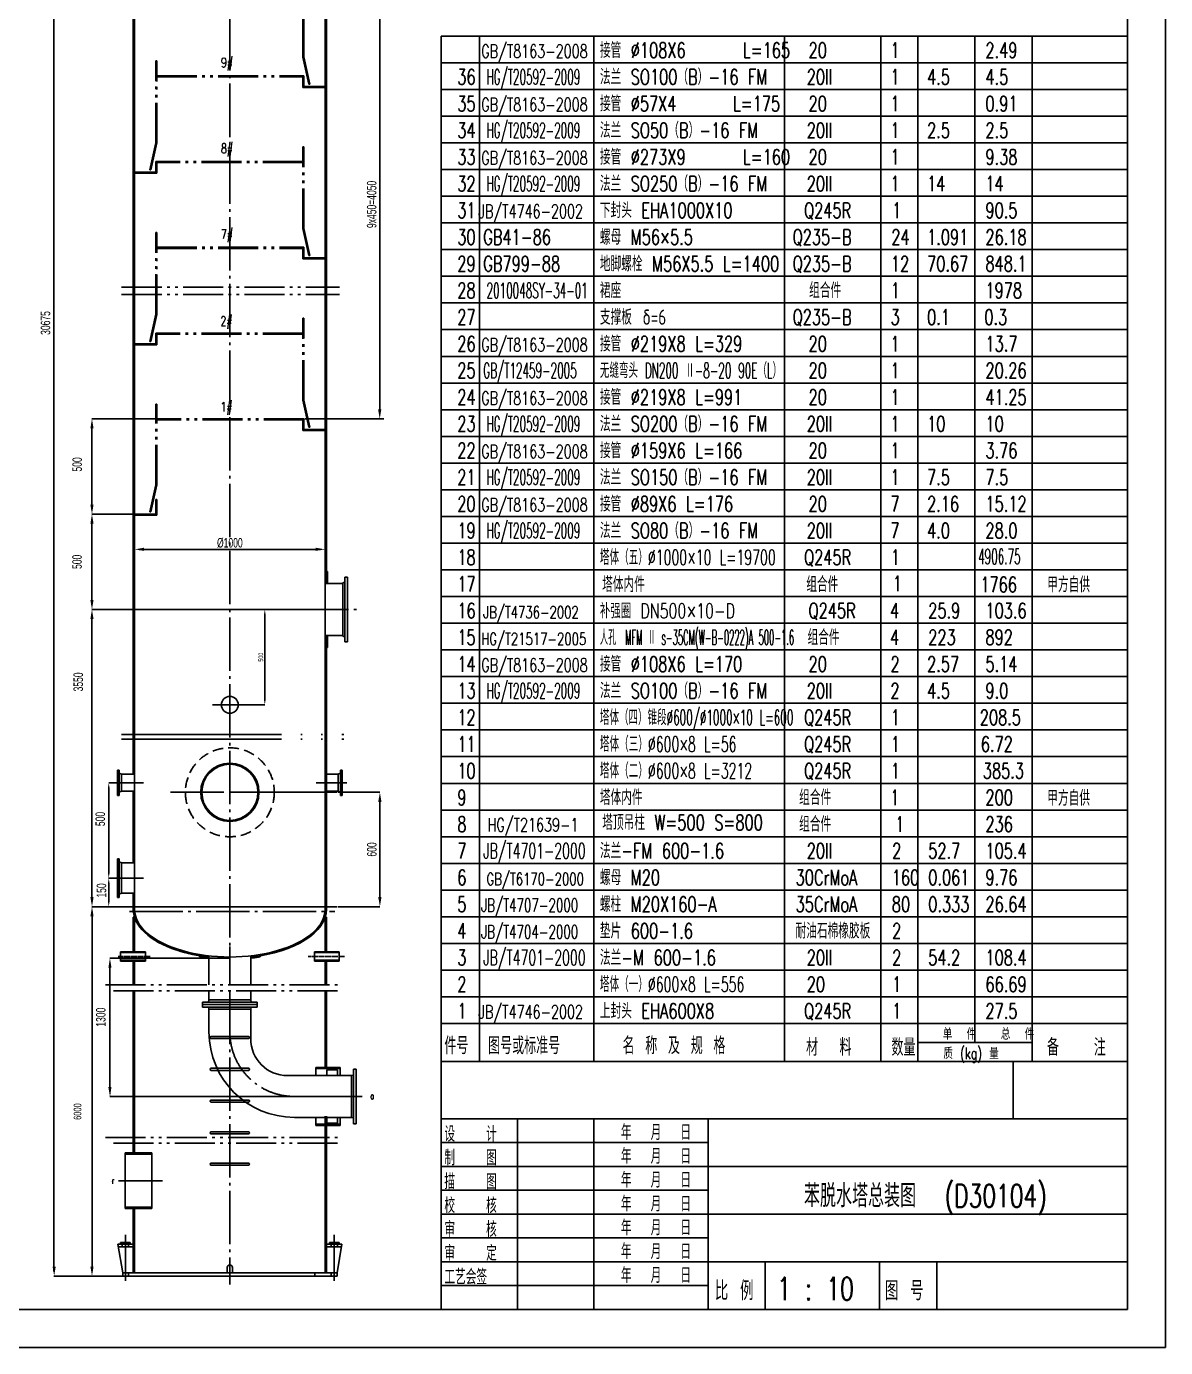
# Model space of a CAD drawing. Extents: x -16247 to -10307, y 4801 to 15314.
# Drawn here: x -13295 to -10307, y 4801 to 8267 of the extents above; entities that cross this region are included whole.
import ezdxf

# ---------------------------------------------------------------- set-up
doc = ezdxf.new("R2010")
doc.units = 0
doc.header["$LTSCALE"] = 70
doc.header["$MEASUREMENT"] = 0
for name, pattern in [('ACAD_ISO05W100', [33, 24, -3, 0, -3, 0, -3]), ('CENTER', [2.5, 2, -0.2, 0.1, -0.2]), ('DASHED', [0.6, 0.4, -0.2]), ('PHANTOM', [2.3, 1.5, -0.2, 0.1, -0.2, 0.1, -0.2])]:
    doc.linetypes.add(name, pattern=pattern)
doc.layers.get('0').update_dxf_attribs({"linetype": 'CONTINUOUS'})
for name, color, linetype in [('1', 1, 'CENTER'), ('2', 2, 'DASHED'), ('3', 3, 'CONTINUOUS'), ('5', 5, 'PHANTOM'), ('6', 6, 'CONTINUOUS'), ('LS', 3, 'CONTINUOUS')]:
    doc.layers.add(name, color=color, linetype=linetype)
doc.styles.add('HZ', font='TXT.SHX', dxfattribs={"width": 0.7, "bigfont": 'HZTXT.SHX'})
doc.styles.add('HZ1', font='TXT.SHX', dxfattribs={"width": 0.7, "bigfont": 'HZTXT.SHX'})
doc.styles.get("Standard").update_dxf_attribs({"font": 'GBTXT', "width": 0.67, "bigfont": 'INTECAD'})

msp = doc.modelspace()

# ---------------------------------------------------------------- linework, layer by layer
for p, q in [((-10307.2, 4801.2), (-10307.2, 15313.7)), ((-13223.4, 5001.3), (-13223.4, 12855)), ((-12368.5, 7262.2), (-12368.5, 8337.2)), ((-12207.2, 8241.2), (-10407.2, 8241.2)), ((-12207.2, 8171.2), (-10407.2, 8171.2)), ((-12207.2, 8101.2), (-10407.2, 8101.2)), ((-12207.2, 8031.2), (-10407.2, 8031.2)), ((-12207.2, 7961.2), (-10407.2, 7961.2)), ((-12207.2, 7891.2), (-10407.2, 7891.2)), ((-12207.2, 7821.2), (-10407.2, 7821.2)), ((-12207.2, 7751.2), (-10407.2, 7751.2)), ((-12207.2, 7681.2), (-10407.2, 7681.2)), ((-12207.2, 7611.2), (-10407.2, 7611.2)), ((-12207.2, 7541.2), (-10407.2, 7541.2)), ((-12207.2, 7471.2), (-10407.2, 7471.2)), ((-12207.2, 7401.2), (-10407.2, 7401.2)), ((-12207.2, 7331.2), (-10407.2, 7331.2)), ((-12207.2, 7261.2), (-10407.2, 7261.2)), ((-12954.3, 7237.2), (-13123.2, 7237.2)), ((-12954.3, 7237.2), (-13123.2, 7237.2)), ((-13123.2, 6999.7), (-13123.2, 7224.7)), ((-12565.2, 7237.2), (-12357.6, 7237.2)), ((-12207.2, 7191.2), (-10407.2, 7191.2)), ((-12207.2, 7121.2), (-10407.2, 7121.2)), ((-12207.2, 7051.2), (-10407.2, 7051.2)), ((-13012.6, 6987.2), (-13123.2, 6987.2)), ((-13012.6, 6987.2), (-13123.2, 6987.2)), ((-13123.2, 6749.7), (-13123.2, 6974.7)), ((-12207.2, 6981.2), (-10407.2, 6981.2)), ((-13011.6, 6905.4), (-13011.6, 6895)), ((-12511.6, 6905.4), (-12511.6, 6895)), ((-12207.2, 6911.2), (-10407.2, 6911.2)), ((-13011.6, 6884.6), (-13011.6, 6895)), ((-12999.1, 6895), (-12524.1, 6895)), ((-12511.6, 6884.6), (-12511.6, 6895)), ((-12511.6, 6889.8), (-12511.6, 6895)), ((-12207.2, 6841.2), (-10407.2, 6841.2)), ((-12207.2, 6771.2), (-10407.2, 6771.2)), ((-12591.1, 6737.2), (-13123.2, 6737.2)), ((-13016, 6737.2), (-13123.2, 6737.2)), ((-13123.2, 5970.2), (-13123.2, 6724.7)), ((-12592.1, 6737.2), (-12669.9, 6737.2)), ((-12669.9, 6724.7), (-12669.9, 6499.7)), ((-12207.2, 6701.2), (-10407.2, 6701.2)), ((-12207.2, 6631.2), (-10407.2, 6631.2)), ((-12207.2, 6561.2), (-10407.2, 6561.2)), ((-12760.6, 6487.2), (-12669.9, 6487.2)), ((-12207.2, 6491.2), (-10407.2, 6491.2)), ((-12207.2, 6421.2), (-10407.2, 6421.2)), ((-12207.2, 6351.2), (-10407.2, 6351.2)), ((-13069.2, 6282.7), (-13079.3, 6282.7)), ((-12207.2, 6281.2), (-10407.2, 6281.2)), ((-13079.3, 6045.2), (-13079.3, 6270.2)), ((-12760.6, 6257.7), (-12479.7, 6257.7)), ((-12477.7, 6257.7), (-12368.1, 6257.7)), ((-12368.1, 6232.7), (-12368.1, 5982.7)), ((-12207.2, 6211.2), (-10407.2, 6211.2)), ((-12207.2, 6141.2), (-10407.2, 6141.2)), ((-12207.2, 6071.2), (-10407.2, 6071.2)), ((-13080.3, 6032.7), (-13079.3, 6032.7)), ((-13069.2, 6032.7), (-13079.3, 6032.7)), ((-13079.3, 5970.2), (-13079.3, 6020.2)), ((-12207.2, 6001.2), (-10407.2, 6001.2)), ((-13015.5, 5957.7), (-13123.2, 5957.7)), ((-13122.7, 5001.3), (-13122.7, 5945.2)), ((-13070.3, 5957.7), (-13079.3, 5957.7)), ((-12760.6, 5957.7), (-12479.7, 5957.7)), ((-12477.7, 5957.7), (-12368.1, 5957.7)), ((-12207.2, 5931.2), (-10407.2, 5931.2)), ((-12207.2, 5861.2), (-10407.2, 5861.2)), ((-12762.6, 5822.4), (-13076.2, 5822.4)), ((-13076.2, 5809.9), (-13076.2, 5472.3)), ((-12207.2, 5791.2), (-10407.2, 5791.2)), ((-12207.2, 5721.2), (-10407.2, 5721.2)), ((-10707.2, 5401.2), (-10707.2, 5551.2)), ((-12593.3, 5459.8), (-13076.2, 5459.8)), ((-12207.2, 5338.7), (-11507.2, 5338.7)), ((-12207.2, 5276.2), (-10407.2, 5276.2)), ((-12207.2, 5213.7), (-11507.2, 5213.7)), ((-12207.2, 5151.2), (-10407.2, 5151.2)), ((-12207.2, 5088.7), (-11507.2, 5088.7)), ((-12207.2, 5026.2), (-10407.2, 5026.2)), ((-13124.2, 4988.8), (-13223.4, 4988.8)), ((-13043.2, 4988.8), (-13123.2, 4988.8)), ((-12207.2, 4963.7), (-11507.2, 4963.7)), ((-16247.2, 4801.2), (-10307.2, 4801.2))]:
    msp.add_line(p, q)
for points in [[(-12372.7, 7262.2), (-12364.3, 7262.2), (-12368.5, 7237.2)], [(-13127.4, 7212.2), (-13119.1, 7212.2), (-13123.2, 7237.2)], [(-13127.4, 7012.2), (-13119.1, 7012.2), (-13123.2, 6987.2)], [(-13127.4, 6962.2), (-13119.1, 6962.2), (-13123.2, 6987.2)], [(-12986.6, 6890.9), (-12986.6, 6899.2), (-13011.6, 6895)], [(-12986.6, 6899.2), (-12986.6, 6890.9), (-13011.6, 6895)], [(-12536.6, 6899.2), (-12536.6, 6890.9), (-12511.6, 6895)], [(-12536.6, 6890.9), (-12536.6, 6899.2), (-12511.6, 6895)], [(-12524.1, 6897.1), (-12524.1, 6893), (-12511.6, 6895)], [(-13127.4, 6762.2), (-13119.1, 6762.2), (-13123.2, 6737.2)], [(-13127.4, 6712.2), (-13119.1, 6712.2), (-13123.2, 6737.2)], [(-12672, 6724.7), (-12667.8, 6724.7), (-12669.9, 6737.2)], [(-12672, 6499.7), (-12667.8, 6499.7), (-12669.9, 6487.2)], [(-13081.3, 6270.2), (-13077.2, 6270.2), (-13079.3, 6282.7)], [(-12372.3, 6232.7), (-12363.9, 6232.7), (-12368.1, 6257.7)], [(-13081.3, 6045.2), (-13077.2, 6045.2), (-13079.3, 6032.7)], [(-13081.3, 6020.2), (-13077.2, 6020.2), (-13079.3, 6032.7)], [(-13127.4, 5982.7), (-13119.1, 5982.7), (-13123.2, 5957.7)], [(-13081.3, 5970.2), (-13077.2, 5970.2), (-13079.3, 5957.7)], [(-12372.3, 5982.7), (-12363.9, 5982.7), (-12368.1, 5957.7)], [(-13127.4, 5932.7), (-13119.1, 5932.7), (-13123.2, 5957.7)], [(-13080.3, 5797.4), (-13072, 5797.4), (-13076.2, 5822.4)], [(-13080.3, 5484.8), (-13072, 5484.8), (-13076.2, 5459.8)], [(-13078.2, 5472.3), (-13074.1, 5472.3), (-13076.2, 5459.8)], [(-13078.2, 5472.3), (-13074.1, 5472.3), (-13076.2, 5459.8)], [(-13078.2, 5472.3), (-13074.1, 5472.3), (-13076.2, 5459.8)], [(-13078.2, 5472.3), (-13074.1, 5472.3), (-13076.2, 5459.8)], [(-13077.7, 5472.3), (-13073.6, 5472.3), (-13075.7, 5459.8)], [(-13077.7, 5472.3), (-13073.6, 5472.3), (-13075.7, 5459.8)], [(-13226.6, 5013.8), (-13218.3, 5013.8), (-13222.4, 4988.8)], [(-13127.4, 5013.8), (-13119.1, 5013.8), (-13123.2, 4988.8)]]:
    msp.add_solid(points)
at = {"layer": '1'}
for p, q in [((-12590.1, 6737.2), (-12421.6, 6737.2)), ((-12807.5, 6487.2), (-12728.7, 6487.2)), ((-13025.2, 5945.2), (-12486.6, 5945.2)), ((-12761.6, 5852.9), (-12761.6, 5752.4)), ((-12761.6, 5737.1), (-12761.6, 4967)), ((-12509, 5459.8), (-12414.5, 5459.8)), ((-13053.8, 5238.8), (-12938, 5238.8)), ((-13035, 4976.7), (-13035, 5097.3)), ((-12488.3, 4976.7), (-12488.3, 5097.3))]:
    msp.add_line(p, q, dxfattribs=at)
at = {"layer": '1', "linetype": 'CENTER'}
for p, q in [((-12987.9, 6282.7), (-13068.2, 6282.7)), ((-12535.3, 6282.7), (-12455, 6282.7)), ((-12917.7, 6257.7), (-12600.1, 6257.7)), ((-12987.9, 6032.7), (-13068.2, 6032.7))]:
    msp.add_line(p, q, dxfattribs=at)
at = {"layer": '1', "ltscale": 0.1}
for p, q in [((-13054.3, 5827.2), (-12969.5, 5827.2)), ((-12460.6, 5827.2), (-12555.8, 5827.2))]:
    msp.add_line(p, q, dxfattribs=at)
at = {"layer": '1', "linetype": 'Continuous'}
msp.add_line((-12592.3, 5459.8), (-12509, 5459.8), dxfattribs=at)
at = {"layer": '1'}
msp.add_arc((-12592.3, 5629.1), 169.3, 180, 270, dxfattribs=at)
at = {"layer": '2'}
msp.add_circle((-12761.6, 6257.7), 116.7, dxfattribs=at)
for centre, start, end in [((-12810.2, 5447.8), 90, 270), ((-12713, 5447.8), 270, 90)]:
    msp.add_arc(centre, 2.78, start, end, dxfattribs=at)
at = {"layer": '3', "color": 1, "linetype": 'CENTER'}
msp.add_line((-12761.6, 12841.5), (-12761.6, 5752.4), dxfattribs=at)
at = {"layer": '3'}
for p, q in [((-13015, 11162.2), (-13015, 7262.4)), ((-13011.6, 7262.4), (-13011.6, 11162.2)), ((-12511.6, 7262.4), (-12511.6, 11162.2)), ((-12508.3, 11162.2), (-12508.3, 7262.4)), ((-13015, 7262.4), (-13015, 6819)), ((-13011.6, 6782.3), (-13011.6, 7263.1)), ((-12511.6, 6556), (-12511.6, 7262.4)), ((-12508.3, 7262.4), (-12508.3, 6805.4)), ((-13011.6, 5950.7), (-13011.6, 6888.8)), ((-12508.3, 6836.7), (-12505.5, 6836.7)), ((-12505.5, 6836.7), (-12505.5, 6805.4)), ((-13015, 6819), (-13015, 6305.6)), ((-12511.6, 6805.4), (-12465.5, 6805.4)), ((-12465.5, 6806.9), (-12460, 6809)), ((-12465.5, 6806.9), (-12465.5, 6667.5)), ((-12460, 6821.9), (-12460, 6652.4)), ((-12460, 6821.9), (-12452.7, 6821.9)), ((-12452.7, 6821.9), (-12452.7, 6652.4)), ((-12511.6, 6668.9), (-12465.5, 6668.9)), ((-12511.6, 5950.7), (-12511.6, 6662.5)), ((-12508.3, 6668.9), (-12508.3, 6021.2)), ((-12505.5, 6668.9), (-12505.5, 6637.7)), ((-12465.5, 6667.5), (-12460, 6665.3)), ((-12508.3, 6637.7), (-12505.5, 6637.7)), ((-12460, 6652.4), (-12452.7, 6652.4)), ((-13015, 6412.5), (-13015, 6308.4)), ((-13015, 6412.5), (-13015, 6304.9)), ((-13052.2, 6316), (-13056.6, 6316)), ((-13045.5, 6304.9), (-13052.2, 6307.5)), ((-12477.7, 6304.9), (-12471.1, 6307.5)), ((-12471.1, 6316), (-12466.6, 6316)), ((-13011.6, 6304.9), (-13045.5, 6304.9)), ((-12511.6, 6304.9), (-12477.7, 6304.9)), ((-13052.2, 6249.3), (-13056.6, 6249.3)), ((-13045.5, 6260.4), (-13052.2, 6257.9)), ((-13011.6, 6260.4), (-13045.5, 6260.4)), ((-13015, 6260.4), (-13015, 6072.4)), ((-12511.6, 6260.4), (-12477.7, 6260.4)), ((-12477.7, 6260.4), (-12471.1, 6257.9)), ((-12471.1, 6249.3), (-12466.6, 6249.3)), ((-13056.6, 6083.5), (-13056.6, 5981.8)), ((-13052.2, 6083.5), (-13056.6, 6083.5)), ((-13052.2, 6083.5), (-13052.2, 5981.8)), ((-13045.5, 6072.4), (-13052.2, 6075)), ((-13011.6, 6072.4), (-13045.5, 6072.4)), ((-13045.5, 6072.4), (-13045.5, 5992.9)), ((-13015, 6072.4), (-13011.6, 6072.4)), ((-13015, 6032.7), (-13011.6, 6032.7)), ((-12508.3, 6020.5), (-12508.3, 5950.7)), ((-13052.2, 5981.8), (-13056.6, 5981.8)), ((-13045.5, 5992.9), (-13052.2, 5990.4)), ((-13011.6, 5992.9), (-13045.5, 5992.9)), ((-13015, 5992.9), (-13015, 5950.7)), ((-13015, 5992.9), (-13011.6, 5992.9)), ((-13015, 5957.7), (-12508.3, 5957.7)), ((-13015, 5930), (-13015, 5839.6)), ((-13011.6, 5930), (-13015, 5930)), ((-13011.6, 5930), (-13011.6, 5839.6)), ((-12511.6, 5930), (-12508.3, 5930)), ((-12511.6, 5930), (-12511.6, 5839.6)), ((-12508.3, 5930), (-12508.3, 5839.6)), ((-12983.2, 5839.6), (-13048.3, 5839.6)), ((-13048.3, 5839.6), (-13048.3, 5814.9)), ((-12983.2, 5837.4), (-13048.3, 5837.4)), ((-12983.2, 5839.6), (-12983.2, 5814.9)), ((-12841.5, 5828.9), (-12841.5, 5826.1)), ((-12816.4, 5828.8), (-12816.4, 5752.6)), ((-12706.9, 5828.8), (-12706.9, 5752.4)), ((-12681.8, 5828.9), (-12681.8, 5826.1)), ((-12540, 5839.6), (-12475, 5839.6)), ((-12540, 5839.6), (-12540, 5814.9)), ((-12540, 5837.4), (-12475, 5837.4)), ((-12475, 5839.6), (-12475, 5814.9)), ((-12983.2, 5817.1), (-13048.3, 5817.1)), ((-12983.2, 5814.9), (-13048.3, 5814.9)), ((-13015, 5814.9), (-13015, 5752.4)), ((-13011.6, 5814.9), (-13011.6, 5752.4)), ((-12540, 5817.1), (-12475, 5817.1)), ((-12540, 5814.9), (-12475, 5814.9)), ((-12511.6, 5814.9), (-12511.6, 5752.4)), ((-12508.3, 5814.9), (-12508.3, 5752.4)), ((-13015, 5737.1), (-13015, 5629.1)), ((-13011.6, 5737.1), (-13011.6, 5629.1)), ((-12816.4, 5737.3), (-12816.4, 5713.4)), ((-12706.9, 5737.1), (-12706.9, 5713.2)), ((-12511.6, 5737.1), (-12511.6, 5536.1)), ((-12508.3, 5737.1), (-12508.3, 5536.1)), ((-12690.1, 5707.6), (-12833.2, 5707.6)), ((-12833.2, 5707.6), (-12833.2, 5700.9)), ((-12833.2, 5694.3), (-12833.2, 5700.9)), ((-12690.1, 5700.9), (-12833.2, 5700.9)), ((-12690.1, 5694.3), (-12833.2, 5694.3)), ((-12816.5, 5713.2), (-12817.6, 5707.6)), ((-12816.5, 5688.7), (-12817.6, 5694.3)), ((-12706.7, 5713.2), (-12816.6, 5713.2)), ((-12706.7, 5688.7), (-12816.5, 5688.7)), ((-12816.4, 5688.9), (-12816.4, 5629.1)), ((-12706.9, 5688.7), (-12706.9, 5629.1)), ((-12706.7, 5713.2), (-12705.6, 5707.6)), ((-12706.7, 5688.7), (-12705.6, 5694.3)), ((-12690.1, 5707.6), (-12690.1, 5700.9)), ((-12690.1, 5694.3), (-12690.1, 5700.9)), ((-13015, 5631.8), (-13015, 5311.6)), ((-13011.6, 5631.8), (-13011.6, 5311.6)), ((-12810.2, 5617.3), (-12792, 5617.3)), ((-12792, 5617.3), (-12783.4, 5617.3)), ((-12783.4, 5617.3), (-12762.8, 5617.3)), ((-12762.8, 5617.3), (-12731.2, 5617.3)), ((-12731.2, 5617.3), (-12713, 5617.3)), ((-12810.2, 5611.7), (-12792, 5611.7)), ((-12792, 5611.7), (-12791.3, 5611.7)), ((-12766.8, 5611.7), (-12792, 5611.7)), ((-12766.8, 5611.7), (-12731.2, 5611.7)), ((-12731.2, 5611.7), (-12713, 5611.7)), ((-13015, 5568.3), (-13015, 5511.8)), ((-13011.6, 5568.3), (-13011.6, 5511.8)), ((-12810.2, 5533.9), (-12792, 5533.9)), ((-12810.2, 5528.4), (-12792, 5528.4)), ((-12792, 5533.9), (-12731.2, 5533.9)), ((-12792, 5528.4), (-12731.2, 5528.4)), ((-12731.2, 5533.9), (-12713, 5533.9)), ((-12731.2, 5528.4), (-12713, 5528.4)), ((-12536.1, 5536.1), (-12472.2, 5536.1)), ((-12536.1, 5536.1), (-12536.1, 5514.6)), ((-12536.1, 5532.8), (-12472.2, 5532.8)), ((-12509, 5514.6), (-12442.7, 5514.6)), ((-12506.9, 5529.6), (-12479.1, 5529.6)), ((-12506.9, 5529.6), (-12506.9, 5514.6)), ((-12479.1, 5529.6), (-12479.1, 5514.6)), ((-12472.2, 5536.1), (-12472.2, 5514.6)), ((-12442.7, 5514.7), (-12437.2, 5515.8)), ((-12442.7, 5514.7), (-12442.7, 5404.9)), ((-12437.2, 5531.4), (-12430.5, 5531.4)), ((-12437.2, 5531.4), (-12437.2, 5388.3)), ((-12430.5, 5531.4), (-12430.5, 5388.3)), ((-12810.2, 5450.6), (-12713, 5450.6)), ((-12810.2, 5445), (-12713, 5445)), ((-12511.6, 5407.9), (-12511.6, 4997.1)), ((-12508.3, 5407.9), (-12508.3, 4997.1)), ((-12536.1, 5383.5), (-12536.1, 5405.1)), ((-12536.1, 5386.9), (-12472.2, 5386.9)), ((-12536.1, 5383.5), (-12472.2, 5383.5)), ((-12509, 5405.1), (-12442.7, 5405.1)), ((-12506.9, 5390), (-12506.9, 5405.1)), ((-12506.9, 5390), (-12479.1, 5390)), ((-12479.1, 5390), (-12479.1, 5405.1)), ((-12472.2, 5383.5), (-12472.2, 5405.1)), ((-12442.7, 5404.9), (-12437.2, 5403.8)), ((-12437.2, 5388.3), (-12430.5, 5388.3)), ((-12810.2, 5367.3), (-12713, 5367.3)), ((-12810.2, 5361.7), (-12713, 5361.7)), ((-13035.8, 5311.6), (-12966.3, 5311.6)), ((-13035.8, 5311.6), (-13035.8, 5166)), ((-13035.8, 5308.2), (-12966.3, 5308.2)), ((-12966.3, 5311.6), (-12966.3, 5166)), ((-12810.2, 5285.1), (-12713, 5285.1)), ((-12810.2, 5279.6), (-12713, 5279.6)), ((-13035.8, 5169.3), (-12966.3, 5169.3)), ((-13035.8, 5166), (-12966.3, 5166)), ((-13015, 5166), (-13015, 4997.1)), ((-13011.6, 5166), (-13011.6, 4997.1)), ((-13055, 5072.1), (-13042.7, 4997.1)), ((-13015, 5072.1), (-13055, 5072.1)), ((-13015, 5065.5), (-13054.1, 5065.5)), ((-13048, 5077.1), (-13048, 5072.1)), ((-13048, 5077.1), (-13023, 5077.1)), ((-13043.8, 5072.1), (-13043.8, 5065.5)), ((-13041.8, 5077.1), (-13041.8, 5072.1)), ((-13029.3, 5077.1), (-13029.3, 5072.1)), ((-13027.2, 5072.1), (-13027.2, 5065.5)), ((-13023, 5077.1), (-13023, 5072.1)), ((-12508.3, 5072.1), (-12468.3, 5072.1)), ((-12508.3, 5065.5), (-12469.2, 5065.5)), ((-12475.2, 5077.1), (-12500.2, 5077.1)), ((-12500.2, 5077.1), (-12500.2, 5072.1)), ((-12496.1, 5072.1), (-12496.1, 5065.5)), ((-12494, 5077.1), (-12494, 5072.1)), ((-12481.5, 5077.1), (-12481.5, 5072.1)), ((-12468.3, 5072.1), (-12480.5, 4997.1)), ((-12479.4, 5072.1), (-12479.4, 5065.5)), ((-12475.2, 5077.1), (-12475.2, 5072.1)), ((-13042.7, 4997.1), (-13042.7, 4988.8)), ((-13042.7, 4997.1), (-12480.5, 4997.1)), ((-13027.2, 4997.1), (-13027.2, 4988.8)), ((-12768.6, 5011), (-12768.6, 4997.1)), ((-12754.7, 5011), (-12754.7, 4997.1)), ((-12538.8, 4997.1), (-12538.8, 4988.8)), ((-12496.1, 4997.1), (-12496.1, 4988.8)), ((-12480.5, 4997.1), (-12480.5, 4988.8)), ((-13042.7, 4988.8), (-12480.5, 4988.8))]:
    msp.add_line(p, q, dxfattribs=at)
at = {"layer": '3', "linetype": 'CENTER'}
for p, q in [((-13056.6, 6316), (-13056.6, 6249.3)), ((-13052.2, 6316), (-13052.2, 6249.3)), ((-12471.1, 6316), (-12471.1, 6249.3)), ((-12466.6, 6316), (-12466.6, 6249.3)), ((-13045.5, 6304.9), (-13045.5, 6260.4)), ((-12477.7, 6304.9), (-12477.7, 6260.4))]:
    msp.add_line(p, q, dxfattribs=at)
at = {"layer": '3', "linetype": 'Continuous'}
for p, q in [((-12706.9, 5629.1), (-12706.9, 5610.9)), ((-12610.5, 5514.6), (-12509, 5514.6)), ((-12592.3, 5405.1), (-12509, 5405.1))]:
    msp.add_line(p, q, dxfattribs=at)
at = {"layer": '3'}
for centre, radius in [((-12761.6, 6487.2), 22.2), ((-12761.6, 6257.7), 76.4), ((-12761.6, 6257.7), 73.6)]:
    msp.add_circle(centre, radius, dxfattribs=at)
for centre, radius, start, end in [((-12592.3, 5629.1), 224.1, 180, 270), ((-12810.2, 5614.5), 2.78, 90, 270), ((-12713, 5614.5), 2.78, 270, 90), ((-12810.2, 5531.1), 2.78, 90, 270), ((-12713, 5531.1), 2.78, 270, 90), ((-12810.2, 5364.5), 2.78, 90, 270), ((-12713, 5364.5), 2.78, 270, 90), ((-12810.2, 5282.3), 2.78, 90, 270), ((-12713, 5282.3), 2.78, 270, 90), ((-12761.6, 5011), 6.94, 0, 180)]:
    msp.add_arc(centre, radius, start, end, dxfattribs=at)
at = {"layer": '3', "linetype": 'Continuous'}
msp.add_arc((-12610.5, 5610.9), 96.3, 180, 270, dxfattribs=at)
at = {"layer": '3'}
for major_axis, ratio, start_param, end_param in [((-253.3, 0), 0.506579, 0, 0.990531), ((-250, 0), 0.5, 0, 3.141593), ((-253.3, 0), 0.506579, 1.788633, 3.141593), ((-253.3, 0), 0.506579, 0.992916, 1.352959)]:
    msp.add_ellipse((-12761.6, 5950.7), major_axis=major_axis, ratio=ratio, start_param=start_param, end_param=end_param, dxfattribs=at)
for points in [[(-12816.7, 5822.7), (-12823.3, 5823.4), (-12829.9, 5824.3), (-12838.1, 5825.6), (-12839.8, 5825.8), (-12841.5, 5826.1)], [(-12706.6, 5822.7), (-12699.9, 5823.4), (-12693.4, 5824.3), (-12685.2, 5825.6), (-12683.5, 5825.8), (-12681.8, 5826.1)]]:
    msp.add_open_spline(points, degree=3, knots=[1.7886335, 1.7886335, 1.7886335, 1.7886335, 1.8684535, 1.8684535, 1.8895523, 1.8895523, 1.8895523, 1.8895523], dxfattribs=at)
at = {"layer": '5'}
for p, q in [((-12570, 8186.3), (-12570, 8401.1)), ((-12567.2, 8186.6), (-12567.2, 8401.1)), ((-12570, 8186.3), (-12554.7, 8115.4)), ((-12567.2, 8186.6), (-12551.9, 8115.4)), ((-12956.1, 8176.1), (-12953.3, 8176.1)), ((-12956.1, 7961.6), (-12956.1, 8176.1)), ((-12953.3, 7961.3), (-12953.3, 8176.1)), ((-12953.3, 8137.2), (-12567.2, 8137.2)), ((-12953.3, 8134.4), (-12570, 8134.4)), ((-12570, 8106.6), (-12570, 8134.4)), ((-12567.2, 8106.6), (-12567.2, 8137.2)), ((-12511.6, 8109.4), (-12567.2, 8109.4)), ((-12554.7, 8115.4), (-12551.9, 8115.4)), ((-12554.7, 8115.4), (-12551.9, 8115.4)), ((-12511.6, 8106.6), (-12570, 8106.6)), ((-12956.1, 7961.6), (-12971.4, 7890.4)), ((-12953.3, 7961.3), (-12968.5, 7890.4)), ((-12570, 7736.3), (-12570, 7951.1)), ((-12567.2, 7951.1), (-12570, 7951.1)), ((-12567.2, 7736.6), (-12567.2, 7951.1)), ((-12956.1, 7881.6), (-12956.1, 7912.2)), ((-12570, 7912.2), (-12956.1, 7912.2)), ((-12953.3, 7881.6), (-12953.3, 7909.4)), ((-12570, 7909.4), (-12953.3, 7909.4)), ((-13011.6, 7884.4), (-12956.1, 7884.4)), ((-13011.6, 7881.6), (-12953.3, 7881.6)), ((-12968.5, 7890.4), (-12971.4, 7890.4)), ((-12968.5, 7890.4), (-12971.4, 7890.4)), ((-12570, 7736.3), (-12554.7, 7665.4)), ((-12567.2, 7736.6), (-12551.9, 7665.4)), ((-12956.1, 7726.1), (-12953.3, 7726.1)), ((-12956.1, 7511.6), (-12956.1, 7726.1)), ((-12953.3, 7511.3), (-12953.3, 7726.1)), ((-12953.3, 7687.2), (-12567.2, 7687.2)), ((-12953.3, 7684.4), (-12570, 7684.4)), ((-12570, 7656.6), (-12570, 7684.4)), ((-12567.2, 7656.6), (-12567.2, 7687.2)), ((-12511.6, 7659.4), (-12567.2, 7659.4)), ((-12554.7, 7665.4), (-12551.9, 7665.4)), ((-12554.7, 7665.4), (-12551.9, 7665.4)), ((-12511.6, 7656.6), (-12570, 7656.6)), ((-13045.4, 7582.7), (-12474.1, 7582.7)), ((-13045.4, 7563.3), (-12474.1, 7563.3)), ((-12956.1, 7511.6), (-12971.4, 7440.4)), ((-12956.1, 7511.6), (-12971.4, 7440.4)), ((-12953.3, 7511.3), (-12968.5, 7440.4)), ((-12953.3, 7511.3), (-12968.5, 7440.4)), ((-12570, 7286.3), (-12570, 7501.1)), ((-12567.2, 7501.1), (-12570, 7501.1)), ((-12567.2, 7286.6), (-12567.2, 7501.1)), ((-12956.1, 7431.6), (-12956.1, 7462.2)), ((-12570, 7462.2), (-12956.1, 7462.2)), ((-12953.3, 7431.6), (-12953.3, 7459.4)), ((-12570, 7459.4), (-12953.3, 7459.4)), ((-13011.6, 7434.4), (-12956.1, 7434.4)), ((-13011.6, 7431.6), (-12953.3, 7431.6)), ((-12968.5, 7440.4), (-12971.4, 7440.4)), ((-12968.5, 7440.4), (-12971.4, 7440.4)), ((-12570, 7286.3), (-12554.7, 7215.4)), ((-12567.2, 7286.6), (-12551.9, 7215.4)), ((-12953.3, 7276.1), (-12956.1, 7276.1)), ((-12956.1, 7064.4), (-12956.1, 7276.1)), ((-12953.3, 7064.1), (-12953.3, 7276.1)), ((-12567.2, 7237.2), (-12953.3, 7237.2)), ((-12567.2, 7234.4), (-12953.3, 7234.4)), ((-12570, 7206.6), (-12570, 7234.4)), ((-12567.2, 7206.6), (-12567.2, 7237.2)), ((-12511.6, 7209.4), (-12567.2, 7209.4)), ((-12554.7, 7215.4), (-12551.9, 7215.4)), ((-12511.6, 7206.6), (-12570, 7206.6)), ((-12956.1, 7064.4), (-12971.4, 6993.1)), ((-12953.3, 7064.1), (-12968.5, 6993.1)), ((-12953.3, 7026.1), (-12956.1, 7026.1)), ((-12956.1, 7026.1), (-12956.1, 6987.2)), ((-12953.3, 7026.1), (-12953.3, 6984.4)), ((-12953.3, 6987.2), (-13011.6, 6987.2)), ((-12953.3, 6984.4), (-13011.6, 6984.4)), ((-12968.5, 6993.1), (-12971.4, 6993.1)), ((-13088, 5752.4), (-12475.7, 5752.4)), ((-13067, 5737.1), (-12475.7, 5737.1)), ((-13088, 5352.6), (-12475.7, 5352.6)), ((-13067, 5337.3), (-12475.7, 5337.3))]:
    msp.add_line(p, q, dxfattribs=at)
at = {"layer": '6'}
for p, q in [((-10407.2, 4901.2), (-10407.2, 15261.6)), ((-12207.2, 4901.2), (-12207.2, 5551.2)), ((-12207.2, 5551.2), (-10407.2, 5551.2)), ((-12207.2, 5401.2), (-10407.2, 5401.2)), ((-12007.2, 4901.2), (-12007.2, 5401.2)), ((-11807.2, 4901.2), (-11807.2, 5401.2)), ((-11507.2, 4901.2), (-11507.2, 5401.2)), ((-11357.2, 4901.2), (-11357.2, 5026.2)), ((-11057.2, 4901.2), (-11057.2, 5026.2)), ((-10907.2, 4901.2), (-10907.2, 5026.2)), ((-15997.2, 4901.2), (-10407.2, 4901.2))]:
    msp.add_line(p, q, dxfattribs=at)
at = {"layer": '6', "linetype": 'ACAD_ISO05W100', "ltscale": 0.25}
for p, q in [((-13045.8, 6409.5), (-12462.2, 6409.5)), ((-13045.8, 6397), (-12462.2, 6397))]:
    msp.add_line(p, q, dxfattribs=at)
at = {"layer": 'LS'}
for p, q in [((-12207.2, 5551.2), (-12207.2, 8241.2)), ((-12107.2, 5551.2), (-12107.2, 8241.2)), ((-11807.2, 5551.2), (-11807.2, 8241.2)), ((-11307.2, 5551.2), (-11307.2, 8241.2)), ((-11054.3, 5551.2), (-11054.3, 8241.2)), ((-10957.2, 5551.2), (-10957.2, 8241.2)), ((-10807.2, 5601.2), (-10807.2, 8241.2)), ((-10657.2, 5551.2), (-10657.2, 8241.2)), ((-12207.2, 5651.2), (-10407.2, 5651.2)), ((-10957.2, 5601.2), (-10657.2, 5601.2))]:
    msp.add_line(p, q, dxfattribs=at)

# ---------------------------------------------------------------- texts
for s, height, style, width, p in [('GB/T8163-2008', 35, 'HZ1', 0.7, (-12102.3, 8184.1)), ('接管 %%C108X6     L=165', 40, 'HZ1', 0.7, (-11791, 8184.1)), ('20', 40, 'HZ1', 0.7, (-11243.6, 8184.1)), ('1', 40, 'HZ1', 0.7, (-11028.6, 8184.1)), ('2.49', 40, 'HZ1', 0.7, (-10779.7, 8184.1)), ('36', 40, 'HZ1', 0.7, (-12164.9, 8114.1)), ('HG/T20592-2009', 40, 'HZ1', 0.5, (-12088.4, 8114.1)), ('法兰 SO100（B）-16 FM ', 40, 'HZ', 0.7, (-11791, 8114.1)), ('20II', 40, 'HZ1', 0.7, (-11248.4, 8114.1)), ('1', 40, 'HZ1', 0.7, (-11029, 8114.1)), ('4.5', 40, 'HZ1', 0.7, (-10932.7, 8114.1)), ('4.5', 40, 'HZ1', 0.7, (-10779.7, 8114.1)), ('35', 40, 'HZ1', 0.7, (-12164.9, 8044.1)), ('GB/T8163-2008', 35, 'HZ1', 0.7, (-12102.3, 8044.1)), ('接管 %%C57X4     L=175', 40, 'HZ1', 0.7, (-11791, 8044.1)), ('20', 40, 'HZ1', 0.7, (-11243.6, 8044.1)), ('1', 40, 'HZ1', 0.7, (-11028.6, 8044.1)), ('0.91', 40, 'HZ1', 0.7, (-10779.7, 8044.1)), ('34', 40, 'HZ1', 0.7, (-12164.9, 7974.1)), ('HG/T20592-2009', 40, 'HZ1', 0.5, (-12088.4, 7974.1)), ('法兰 SO50（B）-16 FM ', 40, 'HZ', 0.7, (-11791, 7974.1)), ('20II', 40, 'HZ1', 0.7, (-11248.4, 7974.1)), ('1', 40, 'HZ1', 0.7, (-11029, 7974.1)), ('2.5', 40, 'HZ1', 0.7, (-10932.7, 7974.1)), ('2.5', 40, 'HZ1', 0.7, (-10779.7, 7974.1)), ('33', 40, 'HZ1', 0.7, (-12164.9, 7904.1)), ('GB/T8163-2008', 35, 'HZ1', 0.7, (-12102.3, 7904.1)), ('接管 %%C273X9     L=160', 40, 'HZ1', 0.7, (-11791, 7904.1)), ('20', 40, 'HZ1', 0.7, (-11243.6, 7904.1)), ('1', 40, 'HZ1', 0.7, (-11028.6, 7904.1)), ('9.38', 40, 'HZ1', 0.7, (-10779.7, 7904.1)), ('32', 40, 'HZ1', 0.7, (-12164.9, 7834.1)), ('HG/T20592-2009', 40, 'HZ1', 0.5, (-12088.4, 7834.1)), ('法兰 SO250（B）-16 FM ', 40, 'HZ', 0.7, (-11791, 7834.1)), ('20II', 40, 'HZ1', 0.7, (-11248.4, 7834.1)), ('1', 40, 'HZ1', 0.7, (-11029, 7834.1)), ('14', 40, 'HZ1', 0.7, (-10932.7, 7834.1)), ('14', 40, 'HZ1', 0.7, (-10779.7, 7834.1)), ('31', 40, 'HZ1', 0.7, (-12164.9, 7764.1)), ('JB/T4746-2002', 35, 'HZ1', 0.7, (-12109.4, 7764.1)), ('Q245R', 40, 'HZ1', 0.7, (-11255.3, 7764.1)), ('1', 40, 'HZ1', 0.7, (-11024.4, 7764.1)), ('90.5', 40, 'HZ1', 0.7, (-10779.7, 7764.1)), ('30', 40, 'HZ1', 0.7, (-12164.9, 7694.1)), ('GB41-86', 40, 'HZ1', 0.7, (-12096.9, 7694.1)), ('螺母 M56×5.5', 40, 'HZ1', 0.7, (-11791, 7694.1)), ('Q235-B', 40, 'HZ1', 0.7, (-11285.4, 7694.1)), ('24', 40, 'HZ1', 0.7, (-11026.5, 7694.1)), ('1.091', 40, 'HZ1', 0.7, (-10932.7, 7694.1)), ('26.18', 40, 'HZ1', 0.7, (-10779.7, 7694.1)), ('29', 40, 'HZ1', 0.7, (-12164.9, 7624.1)), ('GB799-88', 40, 'HZ1', 0.7, (-12096.9, 7624.1)), ('地脚螺栓 M56X5.5 L=1400', 40, 'HZ1', 0.7, (-11791, 7624.1)), ('Q235-B', 40, 'HZ1', 0.7, (-11285.4, 7624.1)), ('12', 40, 'HZ1', 0.7, (-11027.6, 7624.1)), ('70.67', 40, 'HZ1', 0.7, (-10932.7, 7624.1)), ('848.1', 40, 'HZ1', 0.7, (-10779.7, 7624.1)), ('28', 40, 'HZ1', 0.7, (-12164.9, 7554.1)), ('2010048SY-34-01', 40, 'HZ1', 0.5, (-12088.4, 7554.1)), ('1978', 40, 'HZ1', 0.7, (-10779.7, 7554.1)), ('27', 40, 'HZ1', 0.7, (-12164.9, 7484.1)), ('支撑板\u3000δ=6', 40, 'HZ1', 0.7, (-11791, 7484.1)), ('Q235-B', 40, 'HZ1', 0.7, (-11285.4, 7484.1)), ('3', 40, 'HZ1', 0.7, (-11028.5, 7484.1)), ('0.1', 40, 'HZ1', 0.7, (-10932.7, 7484.1)), ('0.3', 40, 'HZ1', 0.7, (-10782.7, 7484.1)), ('26', 40, 'HZ1', 0.7, (-12164.9, 7414.1)), ('GB/T8163-2008', 35, 'HZ1', 0.7, (-12102.3, 7414.1)), ('接管 %%C219X8 L=329', 40, 'HZ1', 0.7, (-11791, 7414.1)), ('20', 40, 'HZ1', 0.7, (-11243.6, 7414.1)), ('1', 40, 'HZ1', 0.7, (-11028.6, 7414.1)), ('13.7', 40, 'HZ1', 0.7, (-10779.7, 7414.1)), ('25', 40, 'HZ1', 0.7, (-12164.9, 7344.1)), ('GB/T12459-2005', 40, 'HZ1', 0.5, (-12096.9, 7344.1)), ('无缝弯头 DN200 Ⅱ-8-20 90E（L）', 40, 'HZ1', 0.5, (-11791, 7344.1)), ('20', 40, 'HZ1', 0.7, (-11243.6, 7344.1)), ('1', 40, 'HZ1', 0.7, (-11028.6, 7344.1)), ('20.26', 40, 'HZ1', 0.7, (-10779.7, 7344.1)), ('24', 40, 'HZ1', 0.7, (-12164.9, 7274.1)), ('GB/T8163-2008', 35, 'HZ1', 0.7, (-12102.3, 7274.1)), ('接管 %%C219X8 L=991', 40, 'HZ1', 0.7, (-11791, 7274.1)), ('20', 40, 'HZ1', 0.7, (-11243.6, 7274.1)), ('1', 40, 'HZ1', 0.7, (-11028.6, 7274.1)), ('41.25', 40, 'HZ1', 0.7, (-10779.7, 7274.1)), ('23', 40, 'HZ1', 0.7, (-12164.9, 7204.1)), ('HG/T20592-2009', 40, 'HZ1', 0.5, (-12088.4, 7204.1)), ('法兰 SO200（B）-16 FM ', 40, 'HZ', 0.7, (-11791, 7204.1)), ('20II', 40, 'HZ1', 0.7, (-11248.4, 7204.1)), ('1', 40, 'HZ1', 0.7, (-11029, 7204.1)), ('10', 40, 'HZ1', 0.7, (-10932.7, 7204.1)), ('10', 40, 'HZ1', 0.7, (-10779.7, 7204.1)), ('22', 40, 'HZ1', 0.7, (-12164.9, 7134.1)), ('GB/T8163-2008', 35, 'HZ1', 0.7, (-12102.3, 7134.1)), ('接管 %%C159X6 L=166', 40, 'HZ1', 0.7, (-11791, 7134.1)), ('20', 40, 'HZ1', 0.7, (-11243.6, 7134.1)), ('1', 40, 'HZ1', 0.7, (-11028.6, 7134.1)), ('3.76', 40, 'HZ1', 0.7, (-10779.7, 7134.1)), ('21', 40, 'HZ1', 0.7, (-12164.9, 7064.1)), ('HG/T20592-2009', 40, 'HZ1', 0.5, (-12088.4, 7064.1)), ('法兰 SO150（B）-16 FM ', 40, 'HZ', 0.7, (-11791, 7064.1)), ('20II', 40, 'HZ1', 0.7, (-11248.4, 7064.1)), ('1', 40, 'HZ1', 0.7, (-11029, 7064.1)), ('7.5', 40, 'HZ1', 0.7, (-10932.7, 7064.1)), ('7.5', 40, 'HZ1', 0.7, (-10779.7, 7064.1)), ('GB/T8163-2008', 35, 'HZ1', 0.7, (-12102.3, 6994.1)), ('接管 %%C89X6 L=176', 40, 'HZ1', 0.7, (-11791, 6994.1)), ('20', 40, 'HZ1', 0.7, (-12164.9, 6994.1)), ('20', 40, 'HZ1', 0.7, (-11243.6, 6994.1)), ('7', 40, 'HZ1', 0.7, (-11028.6, 6994.1)), ('2.16', 40, 'HZ1', 0.7, (-10932.7, 6994.1)), ('15.12', 40, 'HZ1', 0.7, (-10779.7, 6994.1)), ('HG/T20592-2009', 40, 'HZ1', 0.5, (-12088.4, 6924.1)), ('法兰 SO80（B）-16 FM ', 40, 'HZ', 0.7, (-11791, 6924.1)), ('19', 40, 'HZ1', 0.7, (-12164.9, 6924.1)), ('20II', 40, 'HZ1', 0.7, (-11248.4, 6924.1)), ('7', 40, 'HZ1', 0.7, (-11029, 6924.1)), ('4.0', 40, 'HZ1', 0.7, (-10932.7, 6924.1)), ('28.0', 40, 'HZ1', 0.7, (-10779.7, 6924.1)), ('18', 40, 'HZ1', 0.7, (-12164.9, 6854.1)), ('Q245R', 40, 'HZ1', 0.7, (-11255.3, 6854.1)), ('1', 40, 'HZ1', 0.7, (-11028, 6854.1)), ('4906.75', 40, 'HZ1', 0.5, (-10798.9, 6856.1)), ('组合件', 40, 'HZ1', 0.7, (-11249.6, 6783)), ('甲方自供', 40, 'HZ1', 0.7, (-10617.4, 6782.4)), ('17', 40, 'HZ1', 0.7, (-12164.9, 6784.1)), ('1', 40, 'HZ1', 0.7, (-11022.5, 6785.3)), ('1766', 40, 'HZ1', 0.7, (-10793, 6782.6)), ('16', 40, 'HZ1', 0.7, (-12164.9, 6714.1)), ('JB/T4736-2002', 32, 'HZ1', 0.7, (-12096.9, 6714.1)), ('补强圈 DN500×10-D', 39, 'HZ1', 0.7, (-11791, 6714.1)), ('Q245R', 40, 'HZ1', 0.7, (-11243.6, 6714.1)), ('4', 40, 'HZ1', 0.7, (-11029.8, 6714.1)), ('25.9', 40, 'HZ1', 0.7, (-10929.7, 6714.1)), ('103.6', 40, 'HZ1', 0.7, (-10779.7, 6714.1)), ('组合件', 40, 'HZ1', 0.7, (-11246.3, 6644.1)), ('15', 40, 'HZ1', 0.7, (-12164.9, 6644.1)), ('HG/T21517-2005', 32, 'HZ1', 0.7, (-12102.3, 6644.1)), ('人孔 ', 40, 'HZ1', 0.4, (-11791, 6644.1)), ('4', 40, 'HZ1', 0.7, (-11029.8, 6644.1)), ('223', 40, 'HZ1', 0.7, (-10929.7, 6644.1)), ('892', 40, 'HZ1', 0.7, (-10779.7, 6644.1)), ('14', 40, 'HZ1', 0.7, (-12164.9, 6574.1)), ('GB/T8163-2008', 35, 'HZ1', 0.7, (-12102.3, 6574.1)), ('接管 %%C108X6 L=170', 40, 'HZ1', 0.7, (-11791, 6574.1)), ('20', 40, 'HZ1', 0.7, (-11243.6, 6574.1)), ('2', 40, 'HZ1', 0.7, (-11028.6, 6574.1)), ('2.57', 40, 'HZ1', 0.7, (-10932.7, 6574.1)), ('5.14', 40, 'HZ1', 0.7, (-10779.7, 6574.1)), ('HG/T20592-2009', 40, 'HZ1', 0.5, (-12088.4, 6504.1)), ('13', 40, 'HZ1', 0.7, (-12164.9, 6504.1)), ('法兰 SO100（B）-16 FM ', 40, 'HZ', 0.7, (-11791, 6504.1)), ('20II', 40, 'HZ1', 0.7, (-11248.4, 6504.1)), ('2', 40, 'HZ1', 0.7, (-11029, 6504.1)), ('4.5', 40, 'HZ1', 0.7, (-10932.7, 6504.1)), ('9.0', 40, 'HZ1', 0.7, (-10779.7, 6504.1)), ('12', 40, 'HZ1', 0.7, (-12164.9, 6434.1)), ('Q245R', 40, 'HZ1', 0.7, (-11255.3, 6434.1)), ('1', 40, 'HZ1', 0.7, (-11027.8, 6434.1)), ('208.5', 40, 'HZ1', 0.7, (-10794.5, 6434.1)), ('11', 40, 'HZ1', 0.7, (-12164.9, 6364.1)), ('Q245R', 40, 'HZ1', 0.7, (-11255.3, 6364.1)), ('1', 40, 'HZ1', 0.7, (-11027.8, 6364.1)), ('6.72', 40, 'HZ1', 0.7, (-10791.8, 6364.1)), ('10', 40, 'HZ1', 0.7, (-12164.9, 6294.1)), ('Q245R', 40, 'HZ1', 0.7, (-11255.3, 6294.1)), ('1', 40, 'HZ1', 0.7, (-11028, 6294.1)), ('385.3', 40, 'HZ1', 0.7, (-10786.6, 6294.1)), ('9', 40, 'HZ1', 0.7, (-12164.9, 6224.1)), ('组合件', 40, 'HZ1', 0.7, (-11268.3, 6224.1)), ('1', 40, 'HZ1', 0.7, (-11029.3, 6224.1)), ('200', 40, 'HZ1', 0.7, (-10779.7, 6224.1)), ('甲方自供', 40, 'HZ1', 0.7, (-10617.4, 6222.4)), ('8', 40, 'HZ1', 0.7, (-12164.9, 6154.1)), ('HG/T21639-1', 35, 'HZ1', 0.7, (-12085.5, 6155.1)), ('组合件', 40, 'HZ1', 0.7, (-11268.3, 6154.1)), (' 1', 40, 'HZ1', 0.7, (-11041.2, 6154.1)), ('236', 40, 'HZ1', 0.7, (-10779.7, 6154.1)), ('7', 40, 'HZ1', 0.7, (-12164.9, 6084.1)), ('JB/T4701-2000', 40, 'HZ1', 0.6, (-12096.9, 6084.1)), ('法兰-FM 600-1.6', 40, 'HZ1', 0.7, (-11791, 6084.1)), ('20II', 40, 'HZ1', 0.7, (-11248.4, 6084.1)), ('2', 40, 'HZ1', 0.7, (-11024.4, 6084.1)), ('52.7', 40, 'HZ1', 0.7, (-10929.7, 6084.1)), ('105.4', 40, 'HZ1', 0.7, (-10779.7, 6084.1)), ('6', 40, 'HZ1', 0.7, (-12164.9, 6014.1)), ('GB/T6170-2000', 32, 'HZ1', 0.7, (-12088.4, 6014.1)), ('螺母 M20', 40, 'HZ1', 0.7, (-11791, 6014.1)), ('30CrMoA', 40, 'HZ1', 0.7, (-11277.5, 6014.1)), ('160', 40, 'HZ1', 0.7, (-11025.3, 6014.1)), ('0.061', 40, 'HZ1', 0.7, (-10929.7, 6014.1)), ('9.76', 40, 'HZ1', 0.7, (-10779.7, 6014.1)), ('5', 40, 'HZ1', 0.7, (-12164.9, 5944.1)), ('JB/T4707-2000', 35, 'HZ1', 0.65, (-12102.3, 5944.1)), ('螺柱 M20X160-A', 40, 'HZ1', 0.7, (-11791, 5944.1)), ('35CrMoA', 40, 'HZ1', 0.7, (-11277.5, 5944.1)), ('80', 40, 'HZ1', 0.7, (-11025.3, 5944.1)), ('0.333', 40, 'HZ1', 0.7, (-10929.7, 5944.1)), ('26.64', 40, 'HZ1', 0.7, (-10779.7, 5944.1)), ('4', 40, 'HZ1', 0.7, (-12164.9, 5874.1)), ('JB/T4704-2000', 35, 'HZ1', 0.65, (-12102.3, 5874.1)), ('垫片 600-1.6', 40, 'HZ1', 0.7, (-11791, 5874.1)), ('耐油石棉橡胶板', 40, 'HZ1', 0.7, (-11277.7, 5874.1)), ('2', 40, 'HZ1', 0.7, (-11024.4, 5874.1)), ('3', 40, 'HZ1', 0.7, (-12164.9, 5804.1)), ('JB/T4701-2000', 40, 'HZ1', 0.6, (-12096.9, 5804.1)), ('法兰-M 600-1.6', 40, 'HZ1', 0.7, (-11791, 5804.1)), ('20II', 40, 'HZ1', 0.7, (-11248.4, 5804.1)), ('2', 40, 'HZ1', 0.7, (-11024.4, 5804.1)), ('54.2', 40, 'HZ1', 0.7, (-10929.7, 5804.1)), ('108.4', 40, 'HZ1', 0.7, (-10779.7, 5804.1)), ('2', 40, 'HZ1', 0.7, (-12164.9, 5734.1)), ('20', 40, 'HZ1', 0.7, (-11248.4, 5734.1)), ('1', 40, 'HZ1', 0.7, (-11024.4, 5734.1)), ('66.69', 40, 'HZ1', 0.7, (-10779.7, 5734.1)), ('1', 40, 'HZ1', 0.7, (-12164.9, 5664.1)), ('JB/T4746-2002', 35, 'HZ1', 0.7, (-12109.4, 5664.1)), ('Q245R', 40, 'HZ1', 0.7, (-11255.3, 5664.1)), ('1', 40, 'HZ1', 0.7, (-11024.4, 5664.1)), ('27.5', 40, 'HZ1', 0.7, (-10779.7, 5664.1)), ('件号', 45, 'HZ', 0.7, (-12198.9, 5570.7)), ('图号或标准号', 45, 'HZ', 0.7, (-12084.2, 5570.7)), ('名 称 及 规 格', 45, 'HZ', 0.7, (-11731.5, 5570.7)), ('材  料', 45, 'HZ', 0.7, (-11250.1, 5566.5)), (' 数量', 45, 'HZ', 0.7, (-11054.3, 5566.5)), ('单  件   总  件', 30, 'HZ', 0.7, (-10891.7, 5608.9)), ('备   注', 45, 'HZ', 0.7, (-10618.3, 5566.5)), ('质 (kg) 量', 30, 'HZ', 0.7, (-10890.2, 5558)), ('设   计', 40, 'HZ', 0.7, (-12198.9, 5341.4)), ('年  月  日', 40, 'HZ', 0.7, (-11735.8, 5345.7)), ('制   图', 40, 'HZ', 0.7, (-12198.9, 5278.9)), ('年  月  日', 40, 'HZ', 0.7, (-11735.8, 5283.2)), ('描   图', 40, 'HZ', 0.7, (-12198.9, 5216.4)), ('年  月  日', 40, 'HZ', 0.7, (-11735.8, 5220.7)), ('苯脱水塔总装图  (D30104)', 60, 'HZ1', 0.7, (-11255.7, 5169.4)), ('校   核', 40, 'HZ', 0.7, (-12198.9, 5153.9)), ('年  月  日', 40, 'HZ', 0.7, (-11735.8, 5158.2)), ('审   核', 40, 'HZ', 0.7, (-12198.9, 5091.4)), ('年  月  日', 40, 'HZ', 0.7, (-11735.8, 5095.7)), ('审   定', 40, 'HZ', 0.7, (-12198.9, 5028.9)), ('年  月  日', 40, 'HZ', 0.7, (-11735.8, 5033.2)), ('工艺会签', 40, 'HZ', 0.7, (-12198.9, 4966.4)), ('年  月  日', 40, 'HZ', 0.7, (-11735.8, 4970.7)), ('比 例', 50, 'HZ', 0.7, (-11489.3, 4925.3)), ('1 : 10', 60, 'HZ1', 0.7, (-11326, 4925.6)), ('图 号', 50, 'HZ', 0.7, (-11043.2, 4925.3))]:
    msp.add_text(s, height=height, dxfattribs=dict(style=style, width=width)).set_placement(p)
at = {"char_height": 25, "width": 56.046, "attachment_point": 1, "style": 'HZ'}
for s, insert in [('9#', (-12784.5, 8184.1)), ('8#', (-12784.5, 7959.1)), ('7#', (-12784.5, 7734.1)), ('2#', (-12785.9, 7506.4)), ('1#', (-12785.9, 7281.4))]:
    msp.add_mtext(s, dxfattribs=dict(at, insert=insert))
at = {"attachment_point": 5, "rotation": 90}
for s, insert, char_height in [('\\A1;9x450=4050', (-12389.5, 7799.7), 25), ('\\A1;30675', (-13245.1, 7488.7), 25), ('\\A1;500', (-13162, 7117.7), 25), ('\\A1;500', (-13162.3, 6862.2), 25), ('\\A1;500', (-12680.4, 6612.2), 12.5), ('\\A1;3550', (-13159.1, 6547.2), 25), ('\\A1;500', (-13101.4, 6187.7), 25), ('\\A1;600', (-12389.1, 6107.7), 25), ('\\A1;150', (-13098.2, 6000.2), 25), ('\\A1;1300', (-13100, 5667.9), 25), ('\\A1;6000', (-13161, 5420.2), 20)]:
    msp.add_mtext(s, dxfattribs=dict(at, insert=insert, char_height=char_height))
at = {"insert": (-12761.6, 6911.8), "char_height": 25, "attachment_point": 5}
msp.add_mtext('\\A1;%%C1000', dxfattribs=at)
at = {"layer": '3', "style": 'HZ1', "width": 0.7}
for s, p in [('a', (-12393.3, 5452.6)), ('r', (-13071.5, 5230.6))]:
    msp.add_text(s, height=16.7, dxfattribs=at).set_placement(p)
at = {"layer": '6', "style": 'HZ1'}
for s, width, p in [('下封头 EHA1000X10', 0.7, (-11791, 7764.1)), ('裙座', 0.7, (-11791, 7554.1)), ('组合件', 0.7, (-11242.1, 7554.1)), ('1', 0.7, (-11028, 7554.1)), ('塔体（五）%%C1000×10 L=19700', 0.6, (-11791, 6854.1)), ('塔体内件', 0.7, (-11785.1, 6782.8)), ('   MFM Ⅱ s-35CM(W-B-0222)A 500-1.6', 0.4, (-11771.5, 6644.1)), ('塔体（四）锥段%%C600/%%C1000×10 L=600', 0.5, (-11791, 6434.1)), ('塔体（三）%%C600×8 L=56', 0.6, (-11791, 6364.1)), ('塔体（二）%%C600×8 L=3212', 0.6, (-11791, 6294.1)), ('塔体内件', 0.7, (-11791, 6224.1)), ('塔顶吊柱 W=500 S=800', 0.7, (-11784.8, 6158.4)), ('塔体（一）%%C600×8 L=556', 0.6, (-11791, 5734.1)), ('上封头 EHA600X8', 0.7, (-11791, 5664.1))]:
    msp.add_text(s, height=40, dxfattribs=dict(at, width=width)).set_placement(p)

doc.saveas('drawing.dxf')
